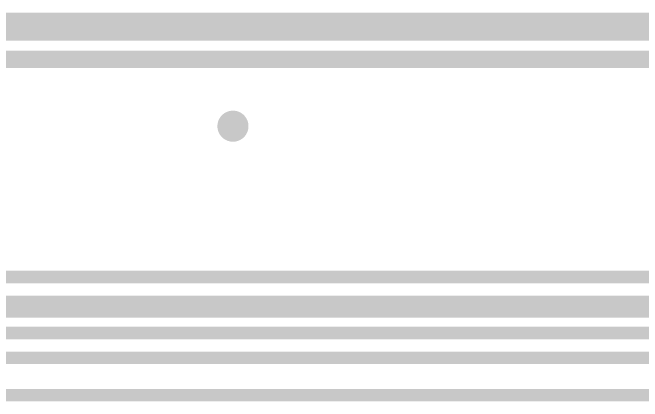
# Model space of a CAD drawing. Extents: x 244 to 457, y 184 to 319.
# Drawn here: x 345.35 to 355.49, y 235.1 to 241.35 of the extents above; entities that cross this region are included whole.
import ezdxf

# ---------------------------------------------------------------- set-up
doc = ezdxf.new("R2010")
doc.units = 0
doc.layers.get('0').update_dxf_attribs({"linetype": 'CONTINUOUS'})
for name, color, linetype in [('BOTTOMLAYER', 5, 'CONTINUOUS'), ('MULTILAYER', 9, 'CONTINUOUS'), ('TOPLAYER', 1, 'CONTINUOUS'), ('TOPOVERLAY', 2, 'CONTINUOUS'), ('VIAHOLELAYER', 16, 'CONTINUOUS')]:
    doc.layers.add(name, color=color, linetype=linetype)

# ---------------------------------------------------------------- blocks, each defined once
blk = doc.blocks.new('FPC50_39')
at = {"layer": 'TOPOVERLAY', "const_width": 0.1524}
blk.add_lwpolyline([(16.20000062, 4.8624998), (-16.19999808, 4.8624998)], dxfattribs=at)

msp = doc.modelspace()

# ---------------------------------------------------------------- linework, layer by layer
at = {"layer": 'BOTTOMLAYER'}
for points, const_width in [([(345.1384004, 241.2000002), (359.94000148, 241.2000002)], 0.2999994), ([(344.940001, 240.59999886), (360.56659916, 240.59999886)], 0.2794)]:
    msp.add_lwpolyline(points, dxfattribs=dict(at, const_width=const_width))
at = {"layer": 'BOTTOMLAYER', "const_width": 0.2499995}
msp.add_lwpolyline([(348.77180182, 239.52419964, 1), (349.02179878, 239.52419964, 1)], format="xyb", close=True, dxfattribs=at)
at = {"layer": 'MULTILAYER', "const_width": 0.2499995}
msp.add_lwpolyline([(348.77180182, 239.52419964, 1), (349.02179878, 239.52419964, 1)], format="xyb", close=True, dxfattribs=at)
at = {"layer": 'TOPLAYER', "const_width": 0.1999996}
for points in [[(342.44000092, 241.0000006), (361.74000042, 241.0000006)], [(328.28319916, 237.10000078), (374.9816859, 237.10000078)], [(328.0228009, 236.69999904), (375.11597316, 236.69999904)], [(327.8369999, 236.20000004), (375.16663092, 236.20000004)], [(327.5257991, 235.80000084), (375.30092072, 235.80000084)], [(343.1564003, 235.1999995), (375.4082027, 235.1999995)]]:
    msp.add_lwpolyline(points, dxfattribs=at)
at = {"layer": 'TOPLAYER', "const_width": 0.2499995}
msp.add_lwpolyline([(348.77180182, 239.52419964, 1), (349.02179878, 239.52419964, 1)], format="xyb", close=True, dxfattribs=at)
at = {"layer": 'VIAHOLELAYER', "const_width": 0.1499997}
msp.add_lwpolyline([(348.82180172, 239.52419964, 1), (348.97179888, 239.52419964, 1)], format="xyb", close=True, dxfattribs=at)

# ---------------------------------------------------------------- block references
at = {"rotation": 180}
msp.add_blockref('FPC50_39', (352.40520324, 241.38709914), dxfattribs=at)

doc.saveas('drawing.dxf')
